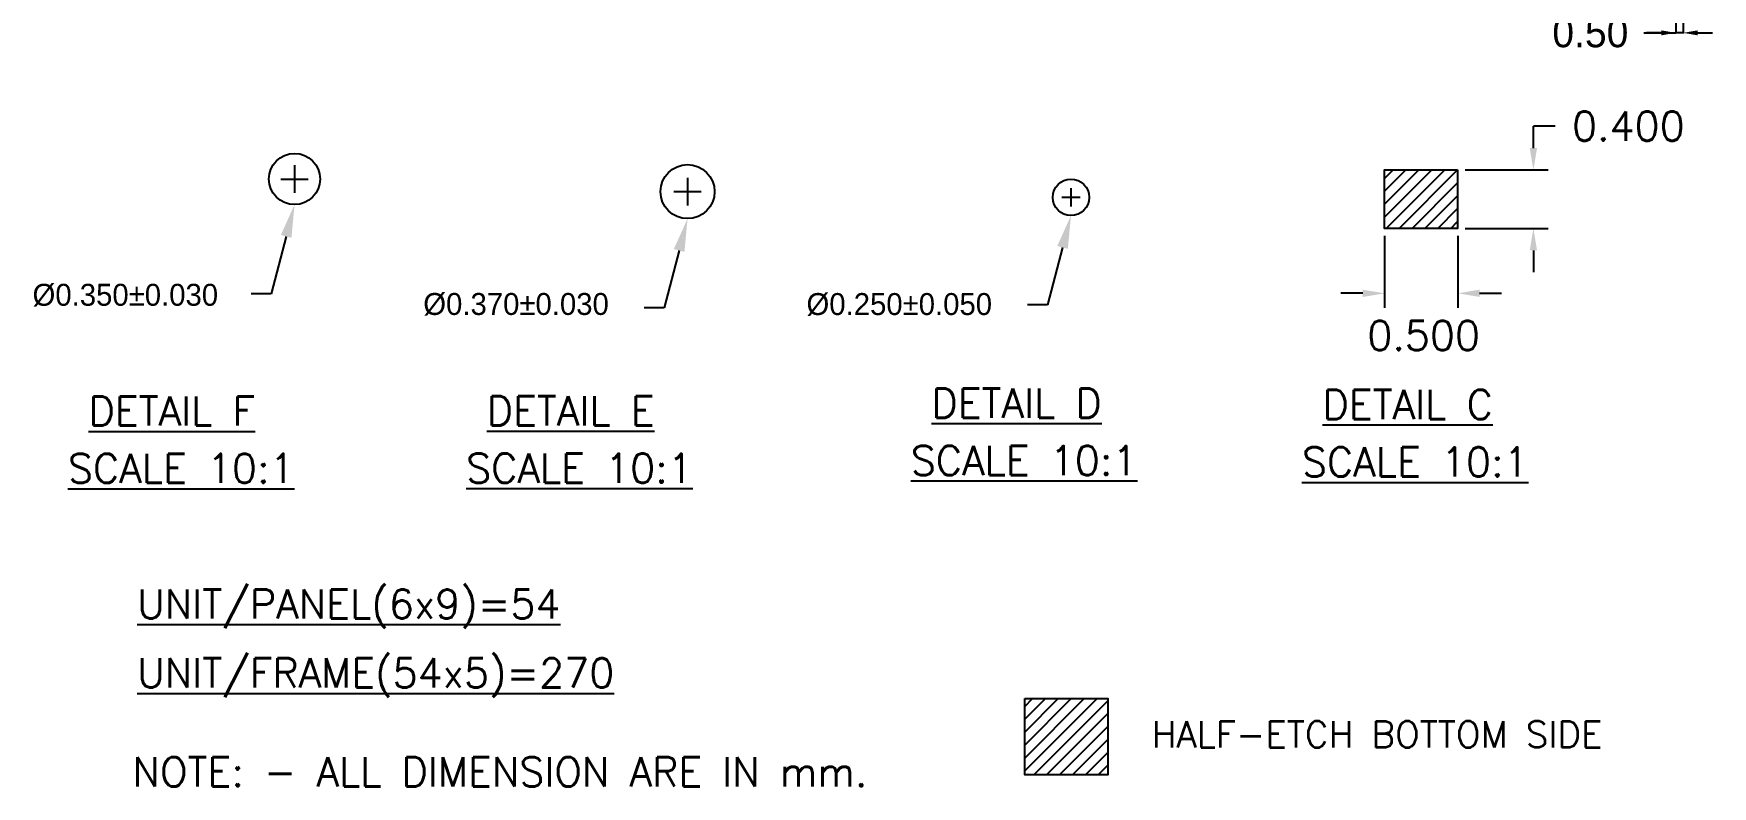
# Model space of a CAD drawing. Extents: x -371 to -96, y -307 to -115.
# Drawn here: x -211.4 to -96.5, y -266.8 to -215.3 of the extents above; entities that cross this region are included whole.
import ezdxf

# ---------------------------------------------------------------- set-up
doc = ezdxf.new("R2010")
doc.units = 0
doc.header["$LTSCALE"] = 5
doc.header["$MEASUREMENT"] = 0
doc.linetypes.add('CENTER', pattern=[2, 1.25, -0.25, 0.25, -0.25])
doc.layers.get('0').update_dxf_attribs({"linetype": 'CONTINUOUS'})
doc.layers.get('DEFPOINTS').update_dxf_attribs({"linetype": 'CONTINUOUS'})
for name, color, linetype in [('CENTER', 1, 'CENTER'), ('DIM', 3, 'CONTINUOUS'), ('half_bottom', 4, 'CONTINUOUS')]:
    doc.layers.add(name, color=color, linetype=linetype)
doc.styles.add('ROMANS', font='romans.shx', dxfattribs={"height": 2})
doc.dimstyles.new('Copy of DETAIL-A', dxfattribs={"dimscale": 25, "dimtxt": 0.08, "dimasz": 0.06, "dimexe": 0.04, "dimexo": 0.02, "dimgap": 0.04, "dimtad": 0, "dimtih": 1, "dimtoh": 1, "dimdec": 3, "dimlfac": 0.1, "dimzin": 0, "dimdsep": 46, "dimtxsty": 'ROMANS', "dimcen": 0.04, "dimclrd": 3, "dimadec": 0, "dimazin": 0, "dimtfac": 1, "dimtdec": 3, "dimtofl": 0, "dimtmove": 2, "dimatfit": 3, "dimfxl": 1, "dimtolj": 1, "dimtzin": 0, "dimarcsym": 0})
doc.dimstyles.get("Standard").update_dxf_attribs({"dimtxt": 0.3, "dimasz": 0.2, "dimexe": 0.05, "dimexo": 0.15, "dimgap": 0.05, "dimtad": 0, "dimtoh": 1, "dimdec": 3, "dimdsep": 46, "dimtxsty": 'STANDARD', "dimcen": 0.5, "dimadec": 0, "dimazin": 0, "dimtfac": 1, "dimtdec": 3, "dimtofl": 0, "dimtmove": 0, "dimatfit": 3, "dimfxl": 1, "dimtolj": 1, "dimtzin": 0, "dimarcsym": 0})

# ---------------------------------------------------------------- blocks, each defined once
blk = doc.blocks.new('*D1')
at = {"layer": 'DEFPOINTS', "color": 0, "linetype": 'Continuous', "transparency": 16777216}
for p in [(111.02, 215.19), (111.52, 208.64), (111.02, 199.14)]:
    blk.add_point(p, dxfattribs=at)
at = {"layer": 'DIM', "color": 0, "linetype": 'Continuous', "lineweight": -2, "transparency": 16777216}
for p, q in [((111.02, 214.94), (111.02, 199.09)), ((111.52, 208.39), (111.52, 199.09)), ((108.83, 199.14), (111.02, 199.14)), ((110.02, 199.14), (109.02, 199.14)), ((111.52, 199.14), (111.02, 199.14)), ((112.52, 199.14), (113.52, 199.14))]:
    blk.add_line(p, q, dxfattribs=at)
at = {"layer": 'DIM', "color": 0, "linetype": 'Continuous', "transparency": 16777216}
for points in [[(110.02, 199.31), (110.02, 198.97), (111.02, 199.14)], [(112.52, 199.31), (112.52, 198.97), (111.52, 199.14)]]:
    blk.add_solid(points, dxfattribs=at)
at = {"layer": 'DIM', "color": 0, "linetype": 'Continuous', "transparency": 16777216, "insert": (105.17, 199.14), "char_height": 2, "attachment_point": 5}
blk.add_mtext('\\A1;0.50', dxfattribs=at)
blk = doc.blocks.new('*D32')
at = {"layer": 'DEFPOINTS', "color": 0, "linetype": 'Continuous', "transparency": 16777216}
for p in [(96.09, 189.76), (96.09, 185.76), (101.27, 185.76)]:
    blk.add_point(p, dxfattribs=at)
at = {"layer": 'DIM', "color": 3, "linetype": 'Continuous', "lineweight": -2, "transparency": 16777216}
for p, q in [((101.27, 191.26), (101.27, 192.76)), ((102.77, 192.76), (101.27, 192.76)), ((101.27, 184.26), (101.27, 182.76))]:
    blk.add_line(p, q, dxfattribs=at)
at = {"layer": 'DIM', "color": 0, "linetype": 'Continuous', "lineweight": -2, "transparency": 16777216}
for p, q in [((96.59, 189.76), (102.27, 189.76)), ((96.59, 185.76), (102.27, 185.76))]:
    blk.add_line(p, q, dxfattribs=at)
at = {"layer": 'DIM', "color": 3, "linetype": 'Continuous', "transparency": 16777216}
for points in [[(101.02, 191.26), (101.52, 191.26), (101.27, 189.76)], [(101.02, 184.26), (101.52, 184.26), (101.27, 185.76)]]:
    blk.add_solid(points, dxfattribs=at)
at = {"layer": 'DIM', "color": 0, "linetype": 'Continuous', "transparency": 16777216, "insert": (107.77, 192.76), "char_height": 2, "attachment_point": 5, "style": 'ROMANS'}
blk.add_mtext('\\A1;0.400', dxfattribs=at)
blk = doc.blocks.new('*D33')
at = {"layer": 'DEFPOINTS', "color": 0, "linetype": 'Continuous', "transparency": 16777216}
for p in [(91.09, 185.76), (96.09, 185.76), (96.09, 181.32)]:
    blk.add_point(p, dxfattribs=at)
at = {"layer": 'DIM', "color": 0, "linetype": 'Continuous', "lineweight": -2, "transparency": 16777216}
for p, q in [((91.09, 185.26), (91.09, 180.32)), ((96.09, 185.26), (96.09, 180.32))]:
    blk.add_line(p, q, dxfattribs=at)
at = {"layer": 'DIM', "color": 3, "linetype": 'Continuous', "lineweight": -2, "transparency": 16777216}
for p, q in [((89.59, 181.32), (88.09, 181.32)), ((97.59, 181.32), (99.09, 181.32))]:
    blk.add_line(p, q, dxfattribs=at)
at = {"layer": 'DIM', "color": 3, "linetype": 'Continuous', "transparency": 16777216}
for points in [[(89.59, 181.57), (89.59, 181.07), (91.09, 181.32)], [(97.59, 181.57), (97.59, 181.07), (96.09, 181.32)]]:
    blk.add_solid(points, dxfattribs=at)
at = {"layer": 'DIM', "color": 0, "linetype": 'Continuous', "transparency": 16777216, "insert": (93.76, 178.43), "char_height": 2, "attachment_point": 5, "style": 'ROMANS'}
blk.add_mtext('\\A1;0.500', dxfattribs=at)

msp = doc.modelspace()

# ---------------------------------------------------------------- hatches: boundary and pattern name
at = {"layer": 'half_bottom'}
h = msp.add_hatch(dxfattribs=at)
h.set_pattern_fill('ANSI31', color=256, scale=5, style=0)
h.set_pattern_definition([(45, (49.3836, -6.5098), (-0.4419417, 0.4419417), [])])
h.paths.add_polyline_path([(-113.9027, -224.5996), (-118.9027, -224.5996), (-118.9027, -228.5996), (-113.9027, -228.5996)])
h = msp.add_hatch(dxfattribs=at)
h.set_pattern_fill('ANSI31', color=256, scale=5, style=0)
h.set_pattern_definition([(45, (49.3836, -6.5098), (-0.4419417, 0.4419417), [])])
h.paths.add_polyline_path([(-137.8444, -260.7718), (-143.5365, -260.7718), (-143.5365, -265.9858), (-137.8444, -265.9858)])

# ---------------------------------------------------------------- linework, layer by layer
for centre, radius in [((-193.5149, -225.2198), 1.75), ((-166.6153, -226.0832), 1.85), ((-140.3708, -226.4744), 1.25)]:
    msp.add_circle(centre, radius)
at = {"layer": 'CENTER'}
for p, q in [((-194.4576, -225.2198), (-192.5721, -225.2198)), ((-193.5149, -224.277), (-193.5149, -226.1625)), ((-166.6153, -225.1404), (-166.6153, -227.0259)), ((-167.5581, -226.0832), (-165.6726, -226.0832)), ((-140.3708, -225.8451), (-140.3708, -227.1038)), ((-139.7415, -226.4744), (-141.0001, -226.4744))]:
    msp.add_line(p, q, dxfattribs=at)
at = {"layer": 'DIM', "linetype": 'Continuous'}
for p, q in [((-194.0878, -229.1456), (-195.1241, -233.0815)), ((-167.1882, -230.109), (-168.2246, -234.0449)), ((-140.9437, -229.9003), (-141.98, -233.8361)), ((-195.1241, -233.0815), (-196.4817, -233.0815)), ((-168.2246, -234.0449), (-169.5822, -234.0449)), ((-141.98, -233.8361), (-143.3376, -233.8361))]:
    msp.add_line(p, q, dxfattribs=at)
for points in [[(-194.4504, -229.0501), (-193.7251, -229.2411), (-193.5149, -226.9698)], [(-167.5509, -230.0135), (-166.8256, -230.2045), (-166.6153, -227.9332)], [(-141.3063, -229.8048), (-140.581, -229.9958), (-140.3708, -227.7244)]]:
    msp.add_solid(points, dxfattribs=at)
at = {"layer": 'half_bottom'}
for points in [[(-113.9027, -224.5996), (-113.9027, -228.5996), (-118.9027, -228.5996), (-118.9027, -224.5996)], [(-143.5365, -260.7718), (-137.8444, -260.7718), (-137.8444, -265.9858), (-143.5365, -265.9858)]]:
    msp.add_lwpolyline(points, close=True, dxfattribs=at)

# ---------------------------------------------------------------- texts
at = {"style": 'ROMANS'}
for s, p in [('%%UDETAIL F', (-207.611, -242.0905)), ('%%UDETAIL E', (-180.357, -242.0771)), ('%%UDETAIL D', (-149.9207, -241.5517)), ('%%UDETAIL C', (-123.1461, -241.6484)), ('%%USCALE 10:1', (-151.3362, -245.4792)), ('%%USCALE 10:1', (-124.5616, -245.576)), ('%%USCALE 10:1', (-209.0265, -246.0181)), ('%%USCALE 10:1', (-181.7725, -246.0047)), ('%%UUNIT/PANEL(6x9)=54', (-204.2842, -255.294)), ('%%UUNIT/FRAME(54x5)=270', (-204.2842, -260.0129)), ('NOTE: - ALL DIMENSION ARE IN mm.', (-204.6116, -266.7773))]:
    msp.add_text(s, height=2, dxfattribs=at).set_placement(p)
at = {"layer": 'DIM', "linetype": 'Continuous'}
for s, p in [('%%c0.350%%p0.030', (-211.4462, -233.8918)), ('%%C0.370%%P0.030', (-184.7025, -234.5201)), ('%%C0.250%%P0.050', (-158.4712, -234.526))]:
    msp.add_text(s, height=1.5, dxfattribs=at).set_placement(p)
at = {"layer": 'half_bottom', "style": 'ROMANS'}
msp.add_text('HALF-ETCH BOTTOM SIDE', height=1.8, dxfattribs=at).set_placement((-134.8535, -264.1114))

# ---------------------------------------------------------------- dimensions: what is measured, and where the dimension line sits
at = {"layer": 'DIM', "linetype": 'Continuous'}
dim = msp.add_linear_dim(base=(-98.9635, -215.2202), p1=(-98.4635, -205.7231), p2=(-98.9635, -199.1731), text='<>0', dimstyle='STANDARD', override={"dimtxt": 2, "dimasz": 1, "dimexo": 0.25, "dimgap": 1, "dimtmove": 1}, dxfattribs=at)
dim.commit()
dim.dimension.update_dxf_attribs({"geometry": '*D1', "text_midpoint": (-104.8226, -215.2202), "dimtype": 128, "insert": (-209.9878, -414.3604)})
dim = msp.add_linear_dim(base=(-108.7142, -228.5996), p1=(-113.9027, -224.5996), p2=(-113.9027, -228.5996), angle=90, dimstyle='Copy of DETAIL-A', override={"dimtmove": 1}, dxfattribs=at)
dim.commit()
dim.dimension.update_dxf_attribs({"geometry": '*D32', "text_midpoint": (-107.2333, -222.1682), "dimtype": 128, "insert": (-209.9878, -414.3604)})
dim = msp.add_linear_dim(base=(-113.9027, -233.0431), p1=(-118.9027, -228.5996), p2=(-113.9027, -228.5996), angle=0, dimstyle='Copy of DETAIL-A', dxfattribs=at)
dim.commit()
dim.dimension.update_dxf_attribs({"geometry": '*D33', "text_midpoint": (-116.2302, -235.9256), "dimtype": 128, "insert": (-209.9878, -414.3604)})

doc.saveas('drawing.dxf')
